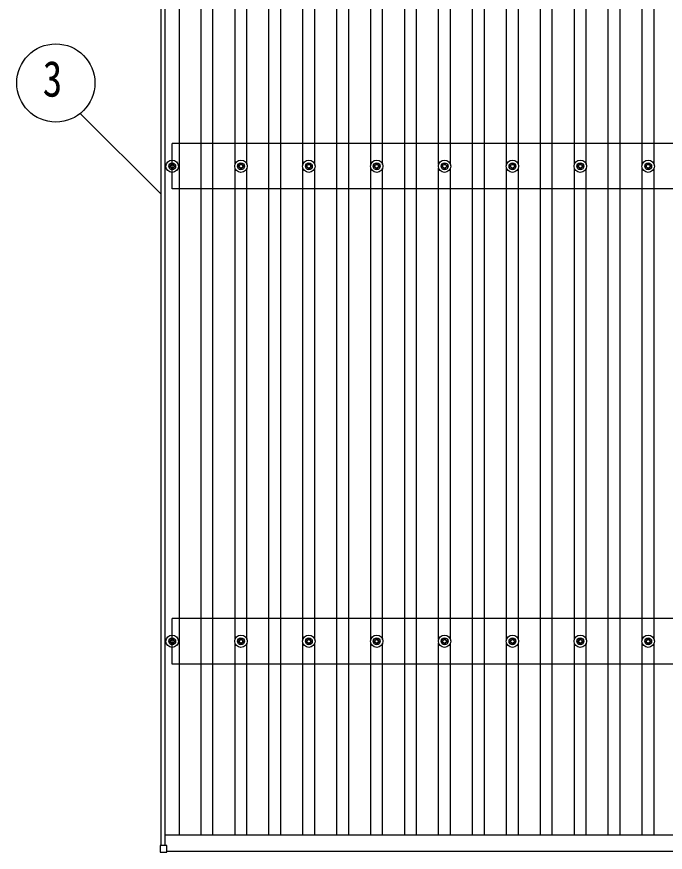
# Model space of a CAD drawing. Units: millimetres, scale not verified. Extents: x -16820 to 16820, y -11880 to 11880.
# Drawn here: x -12829 to -10918, y -2895 to -432 of the extents above; entities that cross this region are included whole.
import ezdxf
from ezdxf.enums import TextEntityAlignment as Align

# ---------------------------------------------------------------- set-up
doc = ezdxf.new("R2010")
doc.units = ezdxf.units.MM
doc.header["$LTSCALE"] = 50
for name, color, linetype in [('0-4_YKK_13', 4, 'Continuous'), ('0-5_YKK_A1', 4, 'Continuous'), ('0-6_YKK_D', 6, 'Continuous')]:
    doc.layers.add(name, color=color, linetype=linetype)
doc.styles.add('ＭＳ ゴシック', font='')
doc.styles.get('ＭＳ ゴシック').set_extended_font_data('MS Gothic')

msp = doc.modelspace()

# ---------------------------------------------------------------- linework, layer by layer
at = {"layer": '0-4_YKK_13'}
for p, q in [((-12380.67, -871.2), (-12376.25, -871.2)), ((-12380.67, -874.7), (-12376.25, -874.7)), ((-12372.42, -862.95), (-12372.42, -867.37)), ((-12372.42, -878.53), (-12372.42, -882.95)), ((-12368.92, -862.95), (-12368.92, -867.37)), ((-12368.92, -878.53), (-12368.92, -882.95)), ((-12365.09, -871.2), (-12360.67, -871.2)), ((-12365.09, -874.7), (-12360.67, -874.7)), ((-12177.92, -871.19), (-12173.5, -871.19)), ((-12177.92, -874.69), (-12173.5, -874.69)), ((-12169.67, -862.94), (-12169.67, -867.36)), ((-12169.67, -878.52), (-12169.67, -882.94)), ((-12166.17, -862.94), (-12166.17, -867.36)), ((-12166.17, -878.52), (-12166.17, -882.94)), ((-12162.34, -871.19), (-12157.92, -871.19)), ((-12162.34, -874.69), (-12157.92, -874.69)), ((-11977.92, -871.19), (-11973.5, -871.19)), ((-11977.92, -874.69), (-11973.5, -874.69)), ((-11969.67, -862.94), (-11969.67, -867.36)), ((-11969.67, -878.52), (-11969.67, -882.94)), ((-11966.17, -862.94), (-11966.17, -867.36)), ((-11966.17, -878.52), (-11966.17, -882.94)), ((-11962.34, -871.19), (-11957.92, -871.19)), ((-11962.34, -874.69), (-11957.92, -874.69)), ((-11777.92, -871.19), (-11773.5, -871.19)), ((-11777.92, -874.69), (-11773.5, -874.69)), ((-11769.67, -862.94), (-11769.67, -867.36)), ((-11769.67, -878.52), (-11769.67, -882.94)), ((-11766.17, -862.94), (-11766.17, -867.36)), ((-11766.17, -878.52), (-11766.17, -882.94)), ((-11762.34, -871.19), (-11757.92, -871.19)), ((-11762.34, -874.69), (-11757.92, -874.69)), ((-11577.92, -871.19), (-11573.5, -871.19)), ((-11577.92, -874.69), (-11573.5, -874.69)), ((-11569.67, -862.94), (-11569.67, -867.36)), ((-11569.67, -878.52), (-11569.67, -882.94)), ((-11566.17, -862.94), (-11566.17, -867.36)), ((-11566.17, -878.52), (-11566.17, -882.94)), ((-11562.34, -871.19), (-11557.92, -871.19)), ((-11562.34, -874.69), (-11557.92, -874.69)), ((-11377.92, -871.19), (-11373.5, -871.19)), ((-11377.92, -874.69), (-11373.5, -874.69)), ((-11369.67, -862.94), (-11369.67, -867.36)), ((-11369.67, -878.52), (-11369.67, -882.94)), ((-11366.17, -862.94), (-11366.17, -867.36)), ((-11366.17, -878.52), (-11366.17, -882.94)), ((-11362.34, -871.19), (-11357.92, -871.19)), ((-11362.34, -874.69), (-11357.92, -874.69)), ((-11177.92, -871.19), (-11173.5, -871.19)), ((-11177.92, -874.69), (-11173.5, -874.69)), ((-11169.67, -862.94), (-11169.67, -867.36)), ((-11169.67, -878.52), (-11169.67, -882.94)), ((-11166.17, -862.94), (-11166.17, -867.36)), ((-11166.17, -878.52), (-11166.17, -882.94)), ((-11162.34, -871.19), (-11157.92, -871.19)), ((-11162.34, -874.69), (-11157.92, -874.69)), ((-10977.92, -871.19), (-10973.5, -871.19)), ((-10977.92, -874.69), (-10973.5, -874.69)), ((-10969.67, -862.94), (-10969.67, -867.36)), ((-10969.67, -878.52), (-10969.67, -882.94)), ((-10966.17, -862.94), (-10966.17, -867.36)), ((-10966.17, -878.52), (-10966.17, -882.94)), ((-10962.34, -871.19), (-10957.92, -871.19)), ((-10962.34, -874.69), (-10957.92, -874.69)), ((-12372.42, -2262.94), (-12372.42, -2267.36)), ((-12368.92, -2262.94), (-12368.92, -2267.36)), ((-12169.67, -2262.94), (-12169.67, -2267.36)), ((-12166.17, -2262.94), (-12166.17, -2267.36)), ((-11969.67, -2262.94), (-11969.67, -2267.36)), ((-11966.17, -2262.94), (-11966.17, -2267.36)), ((-11769.67, -2262.94), (-11769.67, -2267.36)), ((-11766.17, -2262.94), (-11766.17, -2267.36)), ((-11569.67, -2262.94), (-11569.67, -2267.36)), ((-11566.17, -2262.94), (-11566.17, -2267.36)), ((-11369.67, -2262.94), (-11369.67, -2267.36)), ((-11366.17, -2262.94), (-11366.17, -2267.36)), ((-11169.67, -2262.94), (-11169.67, -2267.36)), ((-11166.17, -2262.94), (-11166.17, -2267.36)), ((-10969.67, -2262.94), (-10969.67, -2267.36)), ((-10966.17, -2262.94), (-10966.17, -2267.36)), ((-12380.67, -2271.19), (-12376.25, -2271.19)), ((-12380.67, -2274.69), (-12376.25, -2274.69)), ((-12372.42, -2278.52), (-12372.42, -2282.94)), ((-12368.92, -2278.52), (-12368.92, -2282.94)), ((-12365.09, -2271.19), (-12360.67, -2271.19)), ((-12365.09, -2274.69), (-12360.67, -2274.69)), ((-12177.92, -2271.19), (-12173.5, -2271.19)), ((-12177.92, -2274.69), (-12173.5, -2274.69)), ((-12169.67, -2278.52), (-12169.67, -2282.94)), ((-12166.17, -2278.52), (-12166.17, -2282.94)), ((-12162.34, -2271.19), (-12157.92, -2271.19)), ((-12162.34, -2274.69), (-12157.92, -2274.69)), ((-11977.92, -2271.19), (-11973.5, -2271.19)), ((-11977.92, -2274.69), (-11973.5, -2274.69)), ((-11969.67, -2278.52), (-11969.67, -2282.94)), ((-11966.17, -2278.52), (-11966.17, -2282.94)), ((-11962.34, -2271.19), (-11957.92, -2271.19)), ((-11962.34, -2274.69), (-11957.92, -2274.69)), ((-11777.92, -2271.19), (-11773.5, -2271.19)), ((-11777.92, -2274.69), (-11773.5, -2274.69)), ((-11769.67, -2278.52), (-11769.67, -2282.94)), ((-11766.17, -2278.52), (-11766.17, -2282.94)), ((-11762.34, -2271.19), (-11757.92, -2271.19)), ((-11762.34, -2274.69), (-11757.92, -2274.69)), ((-11577.92, -2271.19), (-11573.5, -2271.19)), ((-11577.92, -2274.69), (-11573.5, -2274.69)), ((-11569.67, -2278.52), (-11569.67, -2282.94)), ((-11566.17, -2278.52), (-11566.17, -2282.94)), ((-11562.34, -2271.19), (-11557.92, -2271.19)), ((-11562.34, -2274.69), (-11557.92, -2274.69)), ((-11377.92, -2271.19), (-11373.5, -2271.19)), ((-11377.92, -2274.69), (-11373.5, -2274.69)), ((-11369.67, -2278.52), (-11369.67, -2282.94)), ((-11366.17, -2278.52), (-11366.17, -2282.94)), ((-11362.34, -2271.19), (-11357.92, -2271.19)), ((-11362.34, -2274.69), (-11357.92, -2274.69)), ((-11177.92, -2271.19), (-11173.5, -2271.19)), ((-11177.92, -2274.69), (-11173.5, -2274.69)), ((-11169.67, -2278.52), (-11169.67, -2282.94)), ((-11166.17, -2278.52), (-11166.17, -2282.94)), ((-11162.34, -2271.19), (-11157.92, -2271.19)), ((-11162.34, -2274.69), (-11157.92, -2274.69)), ((-10977.92, -2271.19), (-10973.5, -2271.19)), ((-10977.92, -2274.69), (-10973.5, -2274.69)), ((-10969.67, -2278.52), (-10969.67, -2282.94)), ((-10966.17, -2278.52), (-10966.17, -2282.94)), ((-10962.34, -2271.19), (-10957.92, -2271.19)), ((-10962.34, -2274.69), (-10957.92, -2274.69)), ((-12406.22, -2875.85), (-12406.22, -2893.85)), ((-12387.22, -2874.85), (-12405.22, -2874.85)), ((-12386.22, -2893.85), (-12386.22, -2875.85)), ((-12405.22, -2894.85), (-12387.22, -2894.85))]:
    msp.add_line(p, q, dxfattribs=at)
for centre, radius in [((-12370.67, -872.95), 18.25), ((-12167.92, -872.94), 18.25), ((-11967.92, -872.94), 18.25), ((-11767.92, -872.94), 18.25), ((-11567.92, -872.94), 18.25), ((-11367.92, -872.94), 18.25), ((-11167.92, -872.94), 18.25), ((-10967.92, -872.94), 18.25), ((-12370.67, -872.95), 10.15), ((-12370.67, -872.95), 5.85), ((-12370.67, -872.95), 5.25), ((-12167.92, -872.94), 10.15), ((-12167.92, -872.94), 5.85), ((-12167.92, -872.94), 5.25), ((-11967.92, -872.94), 10.15), ((-11967.92, -872.94), 5.85), ((-11967.92, -872.94), 5.25), ((-11767.92, -872.94), 10.15), ((-11767.92, -872.94), 5.85), ((-11767.92, -872.94), 5.25), ((-11567.92, -872.94), 10.15), ((-11567.92, -872.94), 5.85), ((-11567.92, -872.94), 5.25), ((-11367.92, -872.94), 10.15), ((-11367.92, -872.94), 5.85), ((-11367.92, -872.94), 5.25), ((-11167.92, -872.94), 10.15), ((-11167.92, -872.94), 5.85), ((-11167.92, -872.94), 5.25), ((-10967.92, -872.94), 10.15), ((-10967.92, -872.94), 5.85), ((-10967.92, -872.94), 5.25), ((-12370.67, -2272.94), 18.25), ((-12370.67, -2272.94), 10.15), ((-12167.92, -2272.94), 18.25), ((-12167.92, -2272.94), 10.15), ((-11967.92, -2272.94), 18.25), ((-11967.92, -2272.94), 10.15), ((-11767.92, -2272.94), 18.25), ((-11767.92, -2272.94), 10.15), ((-11567.92, -2272.94), 18.25), ((-11567.92, -2272.94), 10.15), ((-11367.92, -2272.94), 18.25), ((-11367.92, -2272.94), 10.15), ((-11167.92, -2272.94), 18.25), ((-11167.92, -2272.94), 10.15), ((-10967.92, -2272.94), 18.25), ((-10967.92, -2272.94), 10.15), ((-12370.67, -2272.94), 5.85), ((-12370.67, -2272.94), 5.25), ((-12167.92, -2272.94), 5.85), ((-12167.92, -2272.94), 5.25), ((-11967.92, -2272.94), 5.85), ((-11967.92, -2272.94), 5.25), ((-11767.92, -2272.94), 5.85), ((-11767.92, -2272.94), 5.25), ((-11567.92, -2272.94), 5.85), ((-11567.92, -2272.94), 5.25), ((-11367.92, -2272.94), 5.85), ((-11367.92, -2272.94), 5.25), ((-11167.92, -2272.94), 5.85), ((-11167.92, -2272.94), 5.25), ((-10967.92, -2272.94), 5.85), ((-10967.92, -2272.94), 5.25)]:
    msp.add_circle(centre, radius, dxfattribs=at)
for centre, start, end in [((-12405.22, -2875.85), 90, 180), ((-12387.22, -2875.85), 0, 90), ((-12405.22, -2893.85), 180, 270), ((-12387.22, -2893.85), 270, 0)]:
    msp.add_arc(centre, 1, start, end, dxfattribs=at)
at = {"layer": '0-5_YKK_A1'}
for p, q in [((-12402.92, -2874.89), (-12402.92, 2523.53)), ((-12390.92, -2874.89), (-12390.92, 2523.53)), ((-12350.42, 2497.44), (-12350.42, -2843.57)), ((-12285.42, -2843.57), (-12285.42, 2497.44)), ((-12250.42, -2843.57), (-12250.42, 2497.44)), ((-12085.42, -2843.57), (-12085.42, 2497.44)), ((-12050.42, -2843.57), (-12050.42, 2497.44)), ((-11885.42, -2843.57), (-11885.42, 2497.44)), ((-11850.42, -2843.57), (-11850.42, 2497.44)), ((-11685.42, -2843.57), (-11685.42, 2497.44)), ((-11650.42, -2843.57), (-11650.42, 2497.44)), ((-11485.42, -2843.57), (-11485.42, 2497.44)), ((-11450.42, -2843.57), (-11450.42, 2497.44)), ((-11285.42, -2843.57), (-11285.42, 2497.44)), ((-11250.42, -2843.57), (-11250.42, 2497.44)), ((-11085.42, -2843.57), (-11085.42, 2497.44)), ((-11050.42, -2843.57), (-11050.42, 2497.44)), ((-12185.42, -867.77), (-12185.42, 521.89)), ((-12150.42, -867.75), (-12150.42, 521.87)), ((-11985.42, -867.77), (-11985.42, 521.89)), ((-11950.42, -867.75), (-11950.42, 521.87)), ((-11785.42, -867.77), (-11785.42, 521.89)), ((-11750.42, -867.75), (-11750.42, 521.87)), ((-11585.42, -867.77), (-11585.42, 521.89)), ((-11550.42, -867.75), (-11550.42, 521.87)), ((-11385.42, -867.77), (-11385.42, 521.89)), ((-11350.42, -867.75), (-11350.42, 521.87)), ((-11185.42, -867.77), (-11185.42, 521.89)), ((-11150.42, -867.75), (-11150.42, 521.87)), ((-10985.42, -867.77), (-10985.42, 521.89)), ((-10950.42, -867.75), (-10950.42, 521.87)), ((-2767.92, -805.95), (-12370.67, -805.95)), ((-12370.67, -939.95), (-12370.67, -805.95)), ((-12185.42, -2267.77), (-12185.42, -878.11)), ((-12150.42, -2267.75), (-12150.42, -878.13)), ((-11985.42, -2267.77), (-11985.42, -878.11)), ((-11950.42, -2267.75), (-11950.42, -878.13)), ((-11785.42, -2267.77), (-11785.42, -878.11)), ((-11750.42, -2267.75), (-11750.42, -878.13)), ((-11585.42, -2267.77), (-11585.42, -878.11)), ((-11550.42, -2267.75), (-11550.42, -878.13)), ((-11385.42, -2267.77), (-11385.42, -878.11)), ((-11350.42, -2267.75), (-11350.42, -878.13)), ((-11185.42, -2267.77), (-11185.42, -878.11)), ((-11150.42, -2267.75), (-11150.42, -878.13)), ((-10985.42, -2267.77), (-10985.42, -878.11)), ((-10950.42, -2267.75), (-10950.42, -878.13)), ((-2767.92, -939.95), (-12370.67, -939.95)), ((-2767.92, -2205.94), (-12370.67, -2205.94)), ((-12370.67, -2339.94), (-12370.67, -2205.94)), ((-12185.42, -2843.57), (-12185.42, -2278.11)), ((-12150.42, -2843.57), (-12150.42, -2278.12)), ((-11985.42, -2843.57), (-11985.42, -2278.12)), ((-11950.42, -2843.57), (-11950.42, -2278.12)), ((-11785.42, -2843.57), (-11785.42, -2278.12)), ((-11750.42, -2843.57), (-11750.42, -2278.12)), ((-11585.42, -2843.57), (-11585.42, -2278.12)), ((-11550.42, -2843.57), (-11550.42, -2278.12)), ((-11385.42, -2843.57), (-11385.42, -2278.12)), ((-11350.42, -2843.57), (-11350.42, -2278.12)), ((-11185.42, -2843.57), (-11185.42, -2278.12)), ((-11150.42, -2843.57), (-11150.42, -2278.12)), ((-10985.42, -2843.57), (-10985.42, -2278.12)), ((-10950.42, -2843.57), (-10950.42, -2278.12)), ((-2767.92, -2339.94), (-12370.67, -2339.94)), ((-12390.92, -2843.57), (-6392.1, -2843.57)), ((-12386.22, -2891.55), (-6377.92, -2891.55))]:
    msp.add_line(p, q, dxfattribs=at)
at = {"layer": '0-6_YKK_D'}
msp.add_line((-12641.63, -717.45), (-12403.57, -955.51), dxfattribs=at)
msp.add_circle((-12713.59, -627.49), 115.2, dxfattribs=at)

# ---------------------------------------------------------------- texts
at = {"layer": '0-6_YKK_D', "style": 'ＭＳ ゴシック', "width": 0.8}
msp.add_text('3', height=105.6, dxfattribs=at).set_placement((-12751.99, -699.49), align=Align.BOTTOM_LEFT)

doc.saveas('drawing.dxf')
